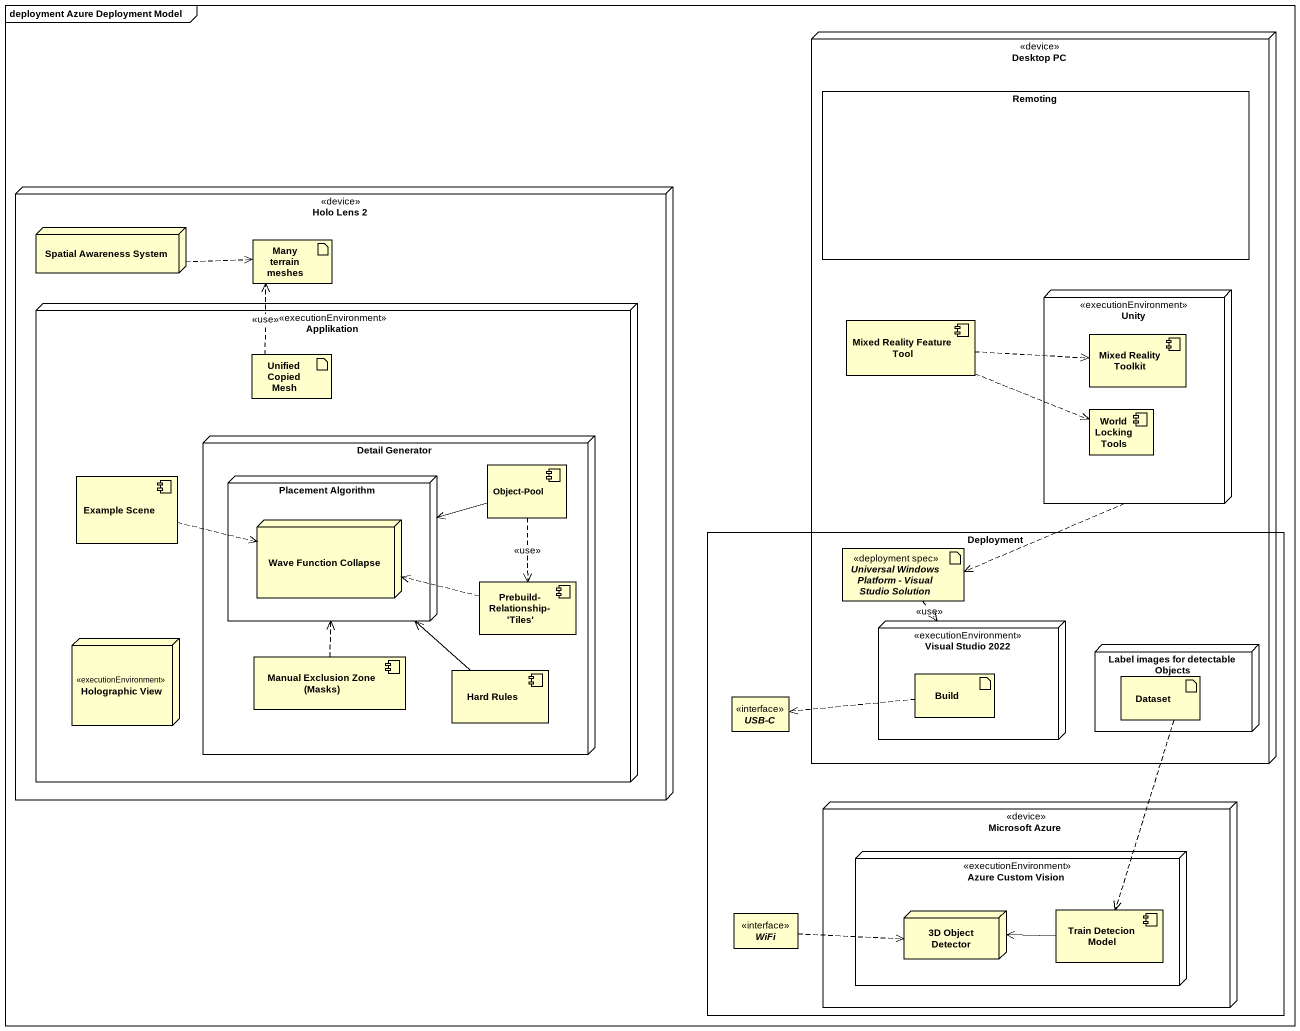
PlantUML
@startuml
mainframe deployment Azure Deployment Model
allowmixing
hide circle
hide empty members
node "Desktop PC" as Desktop_PC <<device>> {
  rectangle Remoting
  component "Mixed Reality Feature Tool" as Mixed_Reality_Feature_Tool
  node Unity <<executionEnvironment>> {
    component "Mixed Reality Toolkit" as Mixed_Reality_Toolkit
    component "World Locking Tools" as World_Locking_Tools
  }
}
node "Holo Lens 2" as Holo_Lens_2 <<device>> {
  node "Spatial Awareness System" as Spatial_Awareness_System
  artifact "Many terrain meshes" as Many_terrain_meshes
  node Applikation <<executionEnvironment>> {
    artifact "Unified Copied Mesh" as Unified_Copied_Mesh
    node "Detail Generator" as Detail_Generator {
      node "Placement Algorithm" as Placement_Algorithm {
        node "Wave Function Collapse" as Wave_Function_Collapse
      }
      component "Object-Pool" as Object_Pool
      component "Prebuild-Relationship-'Tiles'" as Prebuild_Relationship_Tiles
      component "Manual Exclusion Zone (Masks)" as Manual_Exclusion_Zone_Masks
      component "Hard Rules" as Hard_Rules
    }
    component "Example Scene" as Example_Scene
    node "Holographic View" as Holographic_View <<executionEnvironment>>
  }
}
rectangle Deployment {
  artifact "Universal Windows Platform - Visual Studio Solution" as Universal_Windows_Platform <<deployment spec>>
  node "Visual Studio 2022" as Visual_Studio_2022 <<executionEnvironment>> {
    artifact Build
  }
  node "Label images for detectable Objects" as Label_images_for_detectable {
    artifact Dataset
  }
  interface "USB-C" as USB_C
  node "Microsoft Azure" as Microsoft_Azure <<device>> {
    node "Azure Custom Vision" as Azure_Custom_Vision <<executionEnvironment>> {
      node "3D Object Detector" as n3D_Object_Detector
      component "Train Detecion Model" as Train_Detecion_Model
    }
  }
  interface WiFi
}
Spatial_Awareness_System .right.> Many_terrain_meshes
Mixed_Reality_Feature_Tool .right.> Mixed_Reality_Toolkit
Mixed_Reality_Feature_Tool .right.> World_Locking_Tools
Unity ..> Universal_Windows_Platform
Unified_Copied_Mesh .up.> Many_terrain_meshes : <<use>>
Example_Scene .right.> Wave_Function_Collapse
Object_Pool -left-> Placement_Algorithm
Object_Pool ..> Prebuild_Relationship_Tiles : <<use>>
Universal_Windows_Platform ..> Visual_Studio_2022 : <<use>>
Prebuild_Relationship_Tiles .left.> Wave_Function_Collapse
Manual_Exclusion_Zone_Masks .up.> Placement_Algorithm
Hard_Rules -up-> Placement_Algorithm
Build .left.> USB_C
Dataset ..> Train_Detecion_Model
WiFi .right.> n3D_Object_Detector
Train_Detecion_Model -left-> n3D_Object_Detector
@enduml
